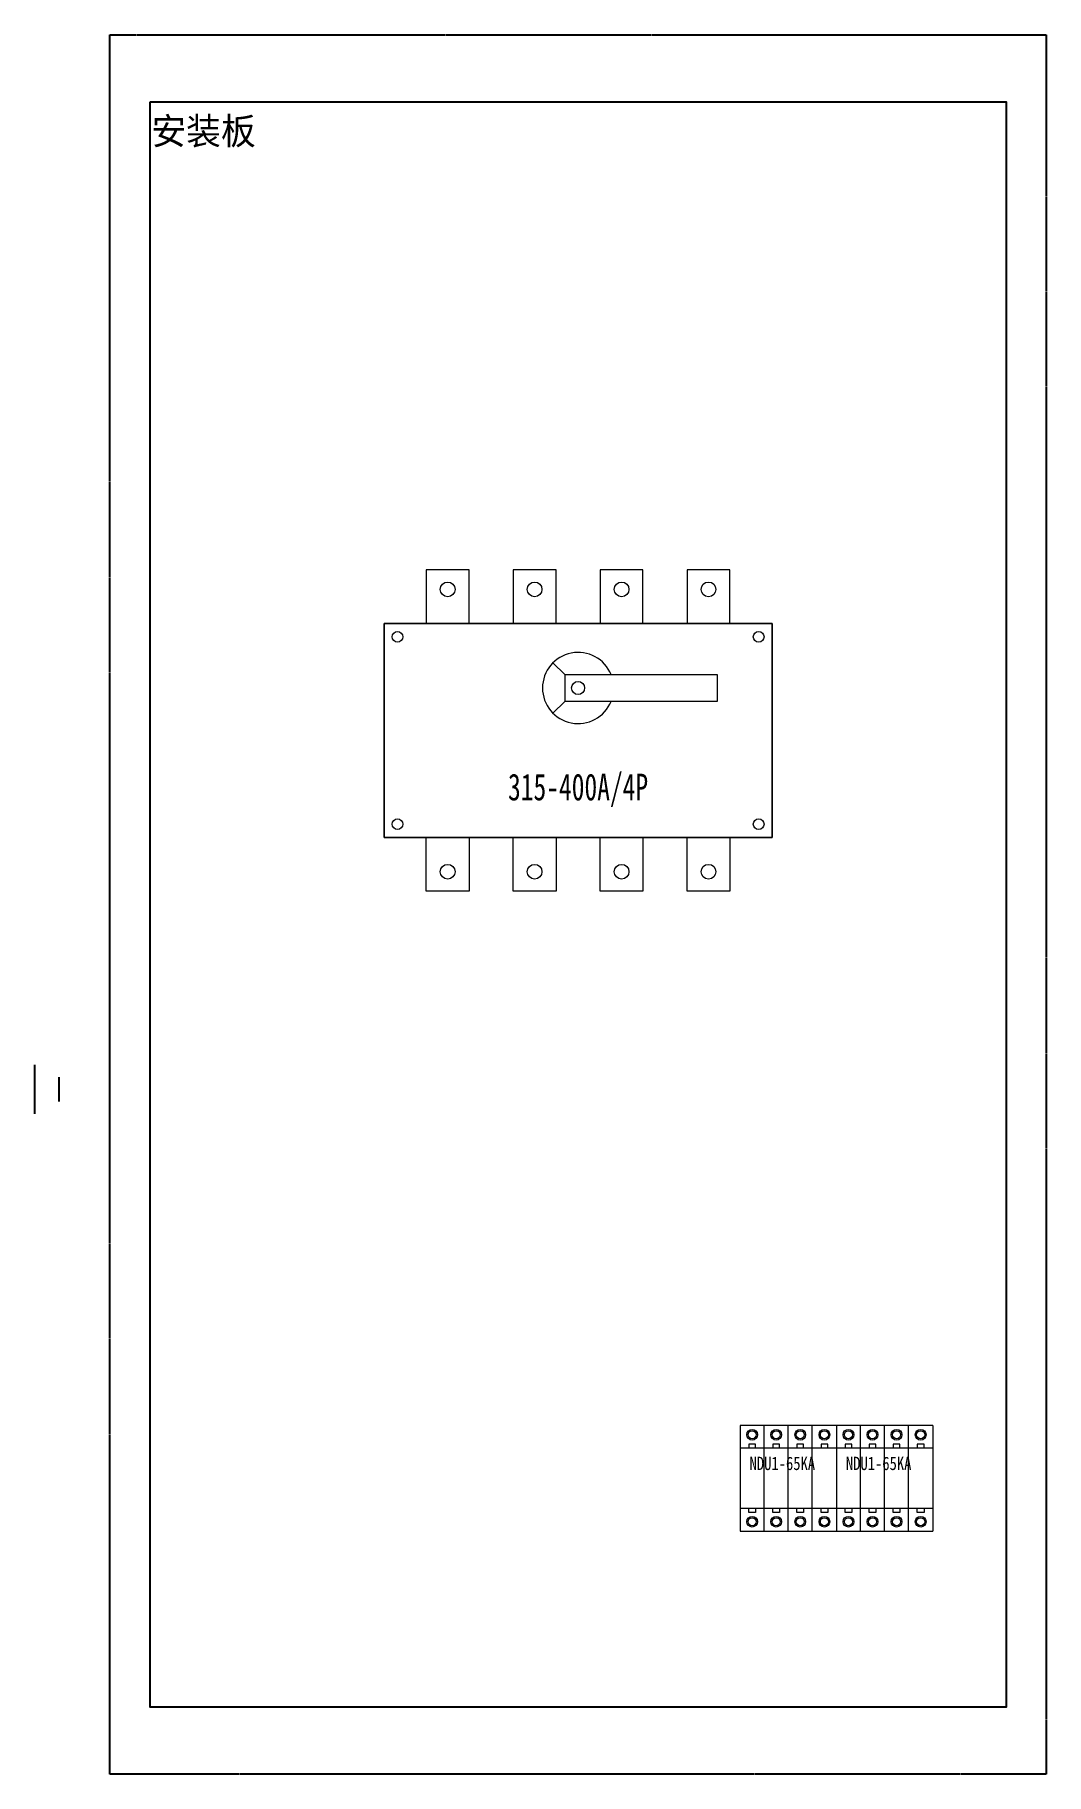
# Model space of a CAD drawing. Extents: x 331321 to 332077, y 357062 to 358362.
import ezdxf
from ezdxf.enums import TextEntityAlignment as Align

# ---------------------------------------------------------------- set-up
doc = ezdxf.new("R2010")
doc.units = 0
doc.header["$MEASUREMENT"] = 0
doc.linetypes.add('DASHED', pattern=[0.75, 0.5, -0.25])
for name, color, linetype in [('D_E_Wire（强电线缆）', 10, 'Continuous'), ('E-UNIV-NOTE', 6, 'Continuous'), ('布置图', 30, 'Continuous')]:
    doc.layers.add(name, color=color, linetype=linetype)
doc.layers.add('细线', color=7, linetype='Continuous', lineweight=0)
doc.styles.add('宋体', font='', dxfattribs={"width": 0.8})
doc.styles.get('宋体').set_extended_font_data('NSimSun')

# ---------------------------------------------------------------- blocks, each defined once
blk = doc.blocks.new('Manufacturer上海良信PartName电涌保护器SeriesNDU1ShellFrameLimitingCurrentRemarkPartTypeMinCurrent0MaxCurrent0Poles4PMinPower0MaxPower0LibType3DelFlgfalseUpdateDate2023-01-0100000')
at = {"color": 7, "linetype": 'Continuous', "lineweight": 15}
for p, q in [((-18, 39.5), (-36, 39.5)), ((-36, 39.5), (-36, 22.5)), ((-18, 22.5), (-18, 39.5)), ((36, 39.5), (-18, 39.5)), ((0, 22.5), (0, 39.5)), ((18, 22.5), (18, 39.5)), ((36, 39.5), (36, 22.5)), ((-36, 22.5), (-36, -22.5)), ((-18, 22.5), (-36, 22.5)), ((-24.5, 25.5), (-29.5, 25.5)), ((-29.5, 25.5), (-29.5, 22.5)), ((-24.5, 22.5), (-24.5, 25.5)), ((-18, -22.5), (-18, 22.5)), ((36, 22.5), (-18, 22.5)), ((-6.5, 25.5), (-11.5, 25.5)), ((-11.5, 25.5), (-11.5, 22.5)), ((-6.5, 22.5), (-6.5, 25.5)), ((0, -22.5), (0, 22.5)), ((11.5, 25.5), (6.5, 25.5)), ((6.5, 25.5), (6.5, 22.5)), ((11.5, 22.5), (11.5, 25.5)), ((18, -22.5), (18, 22.5)), ((29.5, 25.5), (24.5, 25.5)), ((24.5, 25.5), (24.5, 22.5)), ((29.5, 22.5), (29.5, 25.5)), ((36, 22.5), (36, -22.5)), ((-36, -22.5), (-18, -22.5)), ((-36, -22.5), (-36, -39.5)), ((-29.5, -25.5), (-29.5, -22.5)), ((-24.5, -25.5), (-29.5, -25.5)), ((-24.5, -22.5), (-24.5, -25.5)), ((-18, -39.5), (-18, -22.5)), ((-18, -22.5), (36, -22.5)), ((-11.5, -25.5), (-11.5, -22.5)), ((-6.5, -25.5), (-11.5, -25.5)), ((-6.5, -22.5), (-6.5, -25.5)), ((0, -39.5), (0, -22.5)), ((6.5, -25.5), (6.5, -22.5)), ((11.5, -25.5), (6.5, -25.5)), ((11.5, -22.5), (11.5, -25.5)), ((18, -39.5), (18, -22.5)), ((24.5, -25.5), (24.5, -22.5)), ((29.5, -25.5), (24.5, -25.5)), ((29.5, -22.5), (29.5, -25.5)), ((36, -22.5), (36, -39.5)), ((-36, -39.5), (-18, -39.5)), ((-18, -39.5), (36, -39.5))]:
    blk.add_line(p, q, dxfattribs=at)
for centre, radius in [((-27, 32.5), 4), ((-27, 32.5), 3), ((-9, 32.5), 4), ((-9, 32.5), 3), ((9, 32.5), 4), ((9, 32.5), 3), ((27, 32.5), 4), ((27, 32.5), 3), ((-27, -32.5), 4), ((-27, -32.5), 3), ((-9, -32.5), 4), ((-9, -32.5), 3), ((9, -32.5), 4), ((9, -32.5), 3), ((27, -32.5), 4), ((27, -32.5), 3)]:
    blk.add_circle(centre, radius, dxfattribs=at)
at = {"layer": 'E-UNIV-NOTE', "style": '宋体', "width": 0.8}
blk.add_text('NDU1-65KA', height=10, dxfattribs=at).set_placement((-28.9, 6.1))
blk = doc.blocks.new('Manufacturer光辉PartName隔离开关Series400ShellFrameLimitingCurrentRemarkPartTypeMinCurrent100MaxCurrent400Poles4PMinPower0MaxPower0LibType2DelFlgfalseUpdateDate')
at = {"layer": '细线', "color": 7}
for p, q in [((-10, 41.8), (-18.8, 50.6)), ((-10, 41.8), (-10, 21.8)), ((-10, 41.8), (104, 41.8)), ((104, 41.8), (104, 21.8)), ((-10, 21.8), (-18.8, 13)), ((104, 21.8), (-10, 21.8))]:
    blk.add_line(p, q, dxfattribs=at)
for points in [[(-113.5, 80), (-81.5, 80), (-81.5, 120), (-113.5, 120)], [(-48.5, 80), (-16.5, 80), (-16.5, 120), (-48.5, 120)], [(16.5, 80), (48.5, 80), (48.5, 120), (16.5, 120)], [(81.5, 80), (113.5, 80), (113.5, 120), (81.5, 120)], [(-145, -80), (145, -80), (145, 80), (-145, 80)], [(-145, 80), (145, 80), (145, -80), (-145, -80)], [(-113.5, -80), (-81.5, -80), (-81.5, -120), (-113.5, -120)], [(-48.5, -80), (-16.5, -80), (-16.5, -120), (-48.5, -120)], [(16.5, -80), (48.5, -80), (48.5, -120), (16.5, -120)], [(81.5, -80), (113.5, -80), (113.5, -120), (81.5, -120)]]:
    blk.add_lwpolyline(points, close=True, dxfattribs=at)
for centre, radius in [((-97.5, 105.5), 5.5), ((-32.5, 105.5), 5.5), ((32.5, 105.5), 5.5), ((97.5, 105.5), 5.5), ((-135, 70), 4), ((135, 70), 4), ((0, 31.8), 4.91), ((-135, -70), 4), ((135, -70), 4), ((-97.5, -105.5), 5.5), ((-32.5, -105.5), 5.5), ((32.5, -105.5), 5.5), ((97.5, -105.5), 5.5)]:
    blk.add_circle(centre, radius, dxfattribs=at)
blk.add_arc((0, 31.8), 26.6, 22.0726, 337.9274, dxfattribs=at)
at = {"layer": '细线', "color": 7, "insert": (-145, -32.2), "char_height": 20, "width": 290, "attachment_point": 1}
blk.add_mtext('\\pxqc;{\\fFangSong_GB2312|b0|i0|c134|p49;\\W0.7;315-400A/4P}', dxfattribs=at)

msp = doc.modelspace()

# ---------------------------------------------------------------- linework, layer by layer
at = {"color": 2}
msp.add_lwpolyline([(331406.7, 358312.4), (332046.7, 358312.4), (332046.7, 357112.4), (331406.7, 357112.4)], close=True, dxfattribs=at)
at = {"layer": 'D_E_Wire（强电线缆）'}
for p, q in [((331320.5, 357556), (331320.5, 357592.6)), ((331338.8, 357565.1), (331338.8, 357583.4))]:
    msp.add_line(p, q, dxfattribs=at)
at = {"layer": '布置图', "linetype": 'DASHED'}
msp.add_lwpolyline([(331376.7, 358362.4), (332076.7, 358362.4), (332076.7, 357062.4), (331376.7, 357062.4)], close=True, dxfattribs=at)

# ---------------------------------------------------------------- block references
for name, p in [('Manufacturer光辉PartName隔离开关Series400ShellFrameLimitingCurrentRemarkPartTypeMinCurrent100MaxCurrent400Poles4PMinPower0MaxPower0LibType2DelFlgfalseUpdateDate', (331726.7, 357842.4)), ('Manufacturer上海良信PartName电涌保护器SeriesNDU1ShellFrameLimitingCurrentRemarkPartTypeMinCurrent0MaxCurrent0Poles4PMinPower0MaxPower0LibType3DelFlgfalseUpdateDate2023-01-0100000', (331883.8, 357283.6)), ('Manufacturer上海良信PartName电涌保护器SeriesNDU1ShellFrameLimitingCurrentRemarkPartTypeMinCurrent0MaxCurrent0Poles4PMinPower0MaxPower0LibType3DelFlgfalseUpdateDate2023-01-0100000', (331955.8, 357283.6))]:
    msp.add_blockref(name, p)

# ---------------------------------------------------------------- texts
at = {"color": 0}
msp.add_text('安装板', height=20, dxfattribs=at).set_placement((331407.7, 358290.4), align=Align.MIDDLE_LEFT)

doc.saveas('drawing.dxf')
